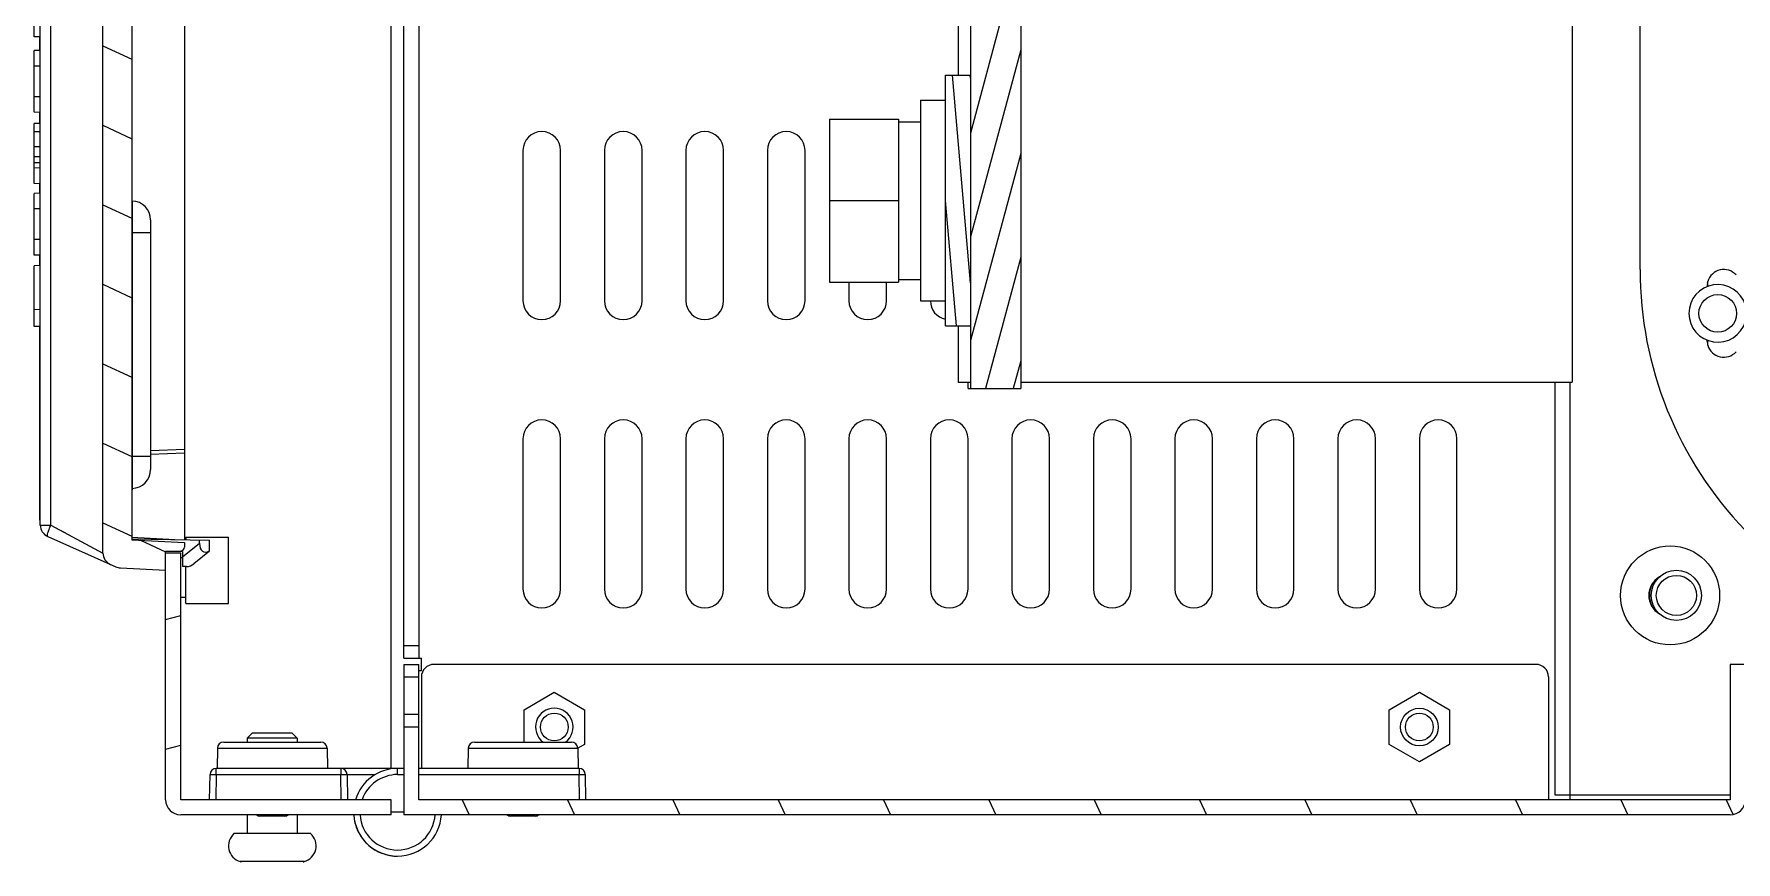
# Model space of a CAD drawing. Extents: x -425 to 6552, y -3049 to 3105.
# Drawn here: x 447.4 to 583.1, y -912.5 to -846.5 of the extents above; entities that cross this region are included whole.
import ezdxf

# ---------------------------------------------------------------- set-up
doc = ezdxf.new("R2010")
doc.units = 0
doc.layers.get('0').update_dxf_attribs({"linetype": 'CONTINUOUS'})

msp = doc.modelspace()

# ---------------------------------------------------------------- linework, layer by layer
at = {"color": 7, "linetype": 'CONTINUOUS'}
for p, q in [((475.88, -905.04), (475.88, -781.44)), ((476.88, -896.24), (476.88, -780.94)), ((478.08, -780.94), (478.08, -896.24)), ((452.88, -887.86), (452.88, -812.63)), ((459.38, -813.68), (459.38, -886.81)), ((447.88, -885.63), (447.88, -814.85)), ((448.72, -885.63), (448.72, -814.85)), ((447.38, -846.67), (447.38, -831.39)), ((575.48, -865.24), (575.48, -839.52)), ((455.18, -841.6), (455.18, -886.8)), ((521.08, -845.24), (521.08, -849.74)), ((522.08, -844.74), (522.08, -874.74)), ((526.08, -844.74), (526.08, -874.74)), ((570.08, -845.24), (570.08, -874.24)), ((447.88, -846.68), (447.38, -846.67)), ((447.83, -846.68), (447.83, -847.77)), ((447.88, -847.77), (447.38, -847.78)), ((447.38, -852.7), (447.38, -847.78)), ((447.88, -849.02), (447.38, -849.01)), ((520.08, -869.74), (520.08, -849.74)), ((520.08, -849.74), (522.08, -849.74)), ((447.88, -851.46), (447.38, -851.47)), ((518.08, -851.74), (518.08, -867.74)), ((518.08, -851.74), (520.08, -851.74)), ((447.88, -852.71), (447.38, -852.7)), ((447.88, -853.59), (447.38, -853.6)), ((447.38, -858.39), (447.38, -853.6)), ((447.83, -852.71), (447.83, -853.59)), ((510.83, -853.24), (510.83, -866.24)), ((510.83, -853.24), (516.33, -853.24)), ((516.33, -853.24), (516.33, -866.24)), ((516.33, -853.46), (518.08, -853.46)), ((447.88, -854.25), (447.38, -854.26)), ((447.88, -855.46), (447.38, -855.45)), ((447.88, -856.25), (447.38, -856.25)), ((486.38, -855.74), (486.38, -867.74)), ((489.38, -867.74), (489.38, -855.74)), ((492.88, -855.74), (492.88, -867.74)), ((495.88, -867.74), (495.88, -855.74)), ((499.38, -855.74), (499.38, -867.74)), ((502.38, -867.74), (502.38, -855.74)), ((505.88, -855.74), (505.88, -867.74)), ((508.88, -867.74), (508.88, -855.74)), ((447.88, -856.74), (447.38, -856.74)), ((447.88, -857.14), (447.38, -857.15)), ((447.88, -858.4), (447.38, -858.39)), ((447.88, -859.16), (447.38, -859.17)), ((447.38, -864.09), (447.38, -859.17)), ((447.83, -858.4), (447.83, -859.16)), ((447.88, -860.41), (447.38, -860.4)), ((510.83, -859.74), (516.33, -859.74)), ((456.68, -861.28), (456.68, -881.2)), ((447.88, -862.85), (447.38, -862.85)), ((455.21, -862.32), (455.21, -880.17)), ((456.68, -862.32), (455.21, -862.32)), ((447.88, -864.1), (447.38, -864.09)), ((447.83, -864.1), (447.83, -864.93)), ((447.88, -864.93), (447.38, -864.94)), ((447.38, -869.78), (447.38, -864.94)), ((516.33, -866.04), (518.08, -866.04)), ((510.83, -866.24), (516.33, -866.24)), ((512.38, -866.24), (512.38, -867.74)), ((515.38, -867.74), (515.38, -866.24)), ((580.85, -866.4), (580.85, -866.39)), ((580.87, -866.27), (580.89, -866.2)), ((580.87, -866.27), (580.87, -866.39)), ((580.89, -866.58), (580.89, -866.2)), ((447.88, -868.44), (447.38, -868.45)), ((518.08, -867.74), (520.08, -867.74)), ((447.88, -869.79), (447.38, -869.78)), ((447.83, -869.79), (447.83, -885.24)), ((520.08, -869.74), (522.08, -869.74)), ((521.08, -869.74), (521.08, -874.24)), ((580.87, -871.16), (580.87, -871.22)), ((580.87, -871.22), (580.89, -871.29)), ((580.89, -871.29), (580.89, -870.9)), ((521.08, -874.24), (522.08, -874.24)), ((521.88, -874.74), (521.88, -874.24)), ((521.88, -874.74), (526.08, -874.74)), ((526.08, -874.24), (570.08, -874.24)), ((568.68, -874.24), (568.68, -907.14)), ((569.88, -874.24), (569.88, -907.54)), ((459.38, -879.6), (456.69, -879.72)), ((486.38, -878.74), (486.38, -890.74)), ((489.38, -890.74), (489.38, -878.74)), ((492.88, -878.74), (492.88, -890.74)), ((495.88, -890.74), (495.88, -878.74)), ((499.38, -878.74), (499.38, -890.74)), ((502.38, -890.74), (502.38, -878.74)), ((505.88, -878.74), (505.88, -890.74)), ((508.88, -890.74), (508.88, -878.74)), ((512.38, -878.74), (512.38, -890.74)), ((515.38, -890.74), (515.38, -878.74)), ((518.88, -878.74), (518.88, -890.74)), ((521.88, -890.74), (521.88, -878.74)), ((525.38, -878.74), (525.38, -890.74)), ((528.38, -890.74), (528.38, -878.74)), ((531.88, -878.74), (531.88, -890.74)), ((534.88, -890.74), (534.88, -878.74)), ((538.38, -878.74), (538.38, -890.74)), ((541.38, -890.74), (541.38, -878.74)), ((544.88, -878.74), (544.88, -890.74)), ((547.88, -890.74), (547.88, -878.74)), ((551.38, -878.74), (551.38, -890.74)), ((554.38, -890.74), (554.38, -878.74)), ((557.88, -878.74), (557.88, -890.74)), ((560.88, -890.74), (560.88, -878.74)), ((456.68, -880.17), (455.21, -880.17)), ((459.38, -879.89), (456.68, -880.01)), ((447.83, -885.24), (447.88, -885.24)), ((447.88, -885.63), (448.72, -885.63)), ((448.72, -885.63), (452.88, -887.86)), ((448.72, -885.63), (449.31, -885.96)), ((449.31, -885.96), (449.89, -886.26)), ((448.48, -886.55), (453.91, -888.97)), ((455.18, -886.72), (461.38, -886.83)), ((455.18, -886.8), (459.38, -887.02)), ((455.19, -886.59), (458.61, -886.77)), ((457.88, -887.74), (459.1, -887.68)), ((457.88, -907.54), (457.88, -887.74)), ((459.23, -887.74), (457.88, -887.74)), ((460.58, -887.09), (459.23, -888.18)), ((459.23, -887.74), (459.23, -888.94)), ((459.38, -887.02), (459.38, -887.38)), ((459.48, -886.59), (459.48, -886.79)), ((459.48, -886.59), (462.88, -886.59)), ((461.38, -887.71), (460.14, -888.71)), ((460.58, -887.09), (460.58, -886.81)), ((461.38, -887.69), (461.38, -886.83)), ((462.88, -891.89), (462.88, -886.59)), ((452.85, -887.84), (452.88, -887.86)), ((454.27, -889.05), (457.88, -889.24)), ((457.88, -887.84), (459.08, -887.84)), ((459.08, -907.54), (459.08, -887.84)), ((459.23, -888.24), (459.08, -888.24)), ((459.53, -888.94), (459.23, -888.94)), ((459.48, -891.89), (459.48, -888.94)), ((459.08, -891.39), (459.48, -891.39)), ((459.48, -891.89), (462.88, -891.89)), ((476.88, -895.24), (478.08, -895.24)), ((476.88, -896.24), (478.28, -896.24)), ((476.88, -896.74), (476.88, -908.74)), ((476.88, -896.74), (478.08, -896.74)), ((478.08, -907.54), (478.08, -896.74)), ((478.08, -897.24), (478.28, -897.24)), ((478.28, -897.24), (478.28, -896.24)), ((567.18, -896.74), (479.28, -896.74)), ((583.88, -896.74), (582.68, -896.74)), ((582.68, -896.74), (582.68, -907.54)), ((476.88, -897.74), (478.08, -897.74)), ((478.28, -897.74), (478.28, -905.04)), ((568.18, -897.74), (568.18, -907.54)), ((486.48, -900.36), (488.88, -898.97)), ((488.88, -898.97), (491.28, -900.36)), ((555.48, -900.36), (557.88, -898.97)), ((557.88, -898.97), (560.28, -900.36)), ((478.08, -900.74), (476.88, -900.74)), ((486.48, -902.94), (486.48, -900.36)), ((491.28, -900.36), (491.28, -903.13)), ((555.48, -903.13), (555.48, -900.36)), ((560.28, -900.36), (560.28, -903.13)), ((464.38, -902.64), (464.78, -902.24)), ((464.38, -902.64), (464.38, -902.94)), ((468.38, -902.64), (464.38, -902.64)), ((467.98, -902.24), (464.78, -902.24)), ((468.38, -902.64), (467.98, -902.24)), ((468.38, -902.64), (468.38, -902.94)), ((478.08, -901.74), (476.88, -901.74)), ((462.01, -903.43), (461.98, -905.04)), ((462.01, -903.43), (470.75, -903.43)), ((462.51, -902.94), (470.25, -902.94)), ((470.75, -903.43), (470.78, -905.04)), ((482.01, -903.43), (481.98, -905.04)), ((482.01, -903.43), (490.75, -903.43)), ((482.51, -902.94), (490.25, -902.94)), ((491.28, -903.13), (490.75, -903.43)), ((490.75, -903.43), (490.78, -905.04)), ((557.88, -904.51), (555.48, -903.13)), ((560.28, -903.13), (557.88, -904.51)), ((461.92, -905.53), (461.92, -905.04)), ((476.88, -905.04), (461.92, -905.04)), ((471.85, -905.04), (471.85, -905.53)), ((476.38, -905.53), (476.38, -905.04)), ((490.85, -905.04), (478.08, -905.04)), ((490.85, -905.04), (490.85, -905.53)), ((461.38, -907.54), (461.42, -905.53)), ((461.92, -905.53), (461.88, -907.54)), ((461.92, -905.53), (471.85, -905.53)), ((471.88, -907.54), (471.85, -905.53)), ((472.35, -905.53), (472.38, -907.54)), ((472.35, -905.53), (474.6, -905.53)), ((476.38, -905.53), (476.88, -905.53)), ((478.08, -905.53), (490.85, -905.53)), ((490.88, -907.54), (490.85, -905.53)), ((491.35, -905.53), (491.38, -907.54)), ((475.88, -907.54), (459.08, -907.54)), ((475.88, -908.74), (475.88, -907.54)), ((582.68, -907.54), (478.08, -907.54)), ((568.68, -907.14), (582.68, -907.14)), ((475.88, -908.74), (459.08, -908.74)), ((464.38, -908.74), (464.38, -910.24)), ((467.37, -908.84), (465.4, -908.84)), ((468.38, -908.74), (468.38, -910.24)), ((472.89, -908.74), (472.89, -908.78)), ((472.89, -908.78), (472.92, -909.08)), ((472.92, -909.08), (472.98, -909.37)), ((472.98, -909.37), (473.07, -909.66)), ((476.88, -908.54), (475.88, -908.54)), ((582.68, -908.74), (476.88, -908.74)), ((487.37, -908.84), (485.4, -908.84)), ((469.45, -910.24), (463.32, -910.24)), ((473.07, -909.66), (473.18, -909.95)), ((473.18, -909.95), (473.31, -910.22)), ((473.31, -910.22), (473.47, -910.49)), ((473.47, -910.49), (473.65, -910.73)), ((473.65, -910.73), (473.86, -910.97)), ((473.86, -910.97), (474.08, -911.18)), ((474.08, -911.18), (474.33, -911.38)), ((474.33, -911.37), (474.59, -911.55)), ((474.59, -911.54), (474.87, -911.69)), ((474.86, -911.69), (475.15, -911.82)), ((475.15, -911.81), (475.45, -911.91)), ((475.45, -911.91), (475.76, -911.98)), ((475.75, -911.98), (476.07, -912.03)), ((476.07, -912.03), (476.38, -912.04)), ((468.93, -912.48), (463.83, -912.48))]:
    msp.add_line(p, q, dxfattribs=at)
at = {"color": 2, "linetype": 'CONTINUOUS'}
for p, q in [((524.66, -844.74), (522.08, -854.37)), ((452.88, -847.4), (455.18, -848.47)), ((526.08, -847.71), (522.08, -862.63)), ((522.08, -866.3), (520.63, -849.74)), ((522.08, -849.99), (522.06, -849.74)), ((452.88, -853.74), (455.18, -854.81)), ((526.08, -855.98), (522.08, -870.9)), ((452.88, -860.08), (455.18, -861.15)), ((520.96, -869.74), (520.08, -859.75)), ((526.08, -864.25), (523.27, -874.74)), ((452.88, -866.42), (455.18, -867.49)), ((452.88, -872.76), (455.18, -873.83)), ((526.08, -872.52), (525.49, -874.74)), ((452.88, -879.1), (455.18, -880.17)), ((452.88, -885.44), (455.18, -886.52)), ((455.87, -886.83), (457.88, -887.77)), ((457.88, -893.17), (459.08, -892.85)), ((457.88, -903.51), (459.08, -903.19)), ((481.54, -907.54), (482.09, -908.74)), ((489.94, -907.54), (490.5, -908.74)), ((498.34, -907.54), (498.9, -908.74)), ((506.74, -907.54), (507.3, -908.74)), ((515.14, -907.54), (515.7, -908.74)), ((523.54, -907.54), (524.1, -908.74)), ((531.95, -907.54), (532.51, -908.74)), ((540.35, -907.54), (540.91, -908.74)), ((548.75, -907.54), (549.31, -908.74)), ((557.15, -907.54), (557.71, -908.74)), ((565.55, -907.54), (566.11, -908.74)), ((573.96, -907.54), (574.51, -908.74)), ((582.36, -907.54), (582.89, -908.69))]:
    msp.add_line(p, q, dxfattribs=at)
at = {"color": 7, "linetype": 'CONTINUOUS'}
for centre, radius in [((581.68, -868.74), 1.5), ((577.88, -891.24), 3.95), ((578.38, -891.24), 2), ((578.38, -891.24), 1.6), ((488.88, -901.74), 1.1), ((557.88, -901.74), 1.5), ((557.88, -901.74), 1.1)]:
    msp.add_circle(centre, radius, dxfattribs=at)
for centre, radius, start, end in [((487.88, -855.74), 1.5, 0, 180), ((494.38, -855.74), 1.5, 0, 180), ((500.88, -855.74), 1.5, 0, 180), ((507.38, -855.74), 1.5, 0, 180), ((455.18, -861.28), 1.5, 0, 89), ((605.48, -865.24), 30, 180, 223.9025), ((582.16, -866.56), 1.32, 42.3571, 163.9287), ((581.68, -868.74), 2.3, 16.7938, 343.2062), ((589.74, -868.69), 9.18, 165.5476, 166.9705), ((589.87, -868.79), 9.31, 165.1071, 166.5122), ((589.73, -868.69), 9.17, 165.0311, 165.467), ((487.88, -867.74), 1.5, 180, 0), ((494.38, -867.74), 1.5, 180, 0), ((500.88, -867.74), 1.5, 180, 0), ((507.38, -867.74), 1.5, 180, 0), ((513.88, -867.74), 1.5, 180, 0), ((520.38, -867.74), 1.5, 180, 258.4092), ((589.74, -868.79), 9.18, 193.0294, 194.9686), ((582.16, -870.92), 1.32, 196.0713, 317.6429), ((487.88, -878.74), 1.5, 0, 180), ((494.38, -878.74), 1.5, 0, 180), ((500.88, -878.74), 1.5, 0, 180), ((507.38, -878.74), 1.5, 0, 180), ((513.88, -878.74), 1.5, 0, 180), ((520.38, -878.74), 1.5, 0, 180), ((526.88, -878.74), 1.5, 0, 180), ((533.38, -878.74), 1.5, 0, 180), ((539.88, -878.74), 1.5, 0, 180), ((546.38, -878.74), 1.5, 0, 180), ((552.88, -878.74), 1.5, 0, 180), ((559.38, -878.74), 1.5, 0, 180), ((455.18, -881.2), 1.5, 271, 360), ((448.88, -885.63), 1, 180, 246.0004), ((459.08, -887.38), 0.3, 273, 0), ((453.88, -887.86), 1, 180, 246), ((454.32, -888.05), 1, 246, 267), ((459.51, -887.94), 1, 271, 309), ((577.88, -891.24), 1.7, 120.0892, 239.838), ((578.38, -891.24), 2.15, 155.9831, 203.878), ((578.04, -891.13), 1.7, 124.1244, 128.6794), ((487.88, -890.74), 1.5, 180, 0), ((494.38, -890.74), 1.5, 180, 0), ((500.88, -890.74), 1.5, 180, 0), ((507.38, -890.74), 1.5, 180, 0), ((513.88, -890.74), 1.5, 180, 0), ((520.38, -890.74), 1.5, 180, 0), ((526.88, -890.74), 1.5, 180, 0), ((533.38, -890.74), 1.5, 180, 0), ((539.88, -890.74), 1.5, 180, 0), ((546.38, -890.74), 1.5, 180, 0), ((552.88, -890.74), 1.5, 180, 0), ((559.38, -890.74), 1.5, 180, 0), ((479.28, -897.74), 1, 90, 180), ((567.18, -897.74), 1, 0, 90), ((488.88, -901.74), 1.5, 306.8578, 233.1422), ((462.51, -903.44), 0.5, 90, 179), ((470.25, -903.44), 0.5, 1, 90), ((482.51, -903.44), 0.5, 90, 179), ((490.25, -903.44), 0.5, 1, 90), ((461.92, -905.54), 0.5, 90, 179), ((471.85, -905.54), 0.5, 1, 90), ((476.38, -908.54), 3.5, 90, 163.3837), ((490.85, -905.54), 0.5, 1, 90), ((476.38, -908.53), 3, 90.0003, 160.6986), ((459.08, -907.54), 1.2, 180, 270), ((582.68, -907.54), 1.2, 270, 0), ((465.4, -908.34), 0.5, 233.1502, 270), ((467.37, -908.34), 0.5, 270, 306.8498), ((476.38, -908.54), 3.5, 183.2752, 356.7248), ((476.38, -908.55), 3, 183.6568, 356.3432), ((485.4, -908.34), 0.5, 233.1502, 270), ((487.37, -908.34), 0.5, 270, 306.8498), ((464.2, -911.22), 1.31, 131.997, 253.9084), ((468.57, -911.22), 1.31, 286.0916, 48.003), ((466.38, -903.64), 9.2, 253.9084, 254.4105), ((466.38, -903.64), 9.2, 285.5895, 286.0916)]:
    msp.add_arc(centre, radius, start, end, dxfattribs=at)
msp.add_ellipse((461.58, -886.26), major_axis=(0.71, 1.49), ratio=0.471765, start_param=2.361686, end_param=3.731, dxfattribs=at)
for points, knots in [([(455.21, -859.78), (455.21, -859.72), (455.21, -860.53), (455.21, -860.87), (455.21, -861.85), (455.21, -862.32)], [0, 0, 0, 0, 0.076454, 0.444339, 1, 1, 1, 1]), ([(455.21, -880.17), (455.21, -880.49), (455.21, -881.01), (455.2, -883.22), (455.21, -882.7)], [0, 0, 0, 0, 0.382636, 1, 1, 1, 1]), ([(448.48, -886.55), (448.45, -886.54), (448.45, -886.41), (448.49, -886.23), (448.59, -885.95), (448.67, -885.74), (448.72, -885.63)], [0, 0, 0, 0, 0.093203, 0.307092, 0.623174, 1, 1, 1, 1]), ([(461.42, -905.53), (461.42, -905.53), (461.42, -905.53), (461.43, -905.53), (461.44, -905.53), (461.46, -905.53), (461.51, -905.53), (461.57, -905.53), (461.64, -905.53), (461.76, -905.53), (461.85, -905.53), (461.92, -905.53)], [0, 0, 0, 0, 0.005116, 0.019601, 0.043483, 0.076571, 0.168962, 0.293268, 0.444739, 0.617491, 1, 1, 1, 1]), ([(471.85, -905.53), (471.91, -905.53), (472, -905.53), (472.12, -905.53), (472.2, -905.53), (472.26, -905.53), (472.3, -905.53), (472.32, -905.53), (472.34, -905.53), (472.34, -905.53), (472.35, -905.53), (472.35, -905.53)], [0, 0, 0, 0, 0.382509, 0.555261, 0.706732, 0.831038, 0.923429, 0.956517, 0.980399, 0.994884, 1, 1, 1, 1]), ([(490.85, -905.53), (490.91, -905.53), (491, -905.53), (491.12, -905.53), (491.2, -905.53), (491.26, -905.53), (491.3, -905.53), (491.32, -905.53), (491.34, -905.53), (491.34, -905.53), (491.35, -905.53), (491.35, -905.53)], [0, 0, 0, 0, 0.382509, 0.555261, 0.706732, 0.831038, 0.923429, 0.956517, 0.980399, 0.994884, 1, 1, 1, 1])]:
    msp.add_open_spline(points, degree=3, knots=knots, dxfattribs=at)

doc.saveas('drawing.dxf')
